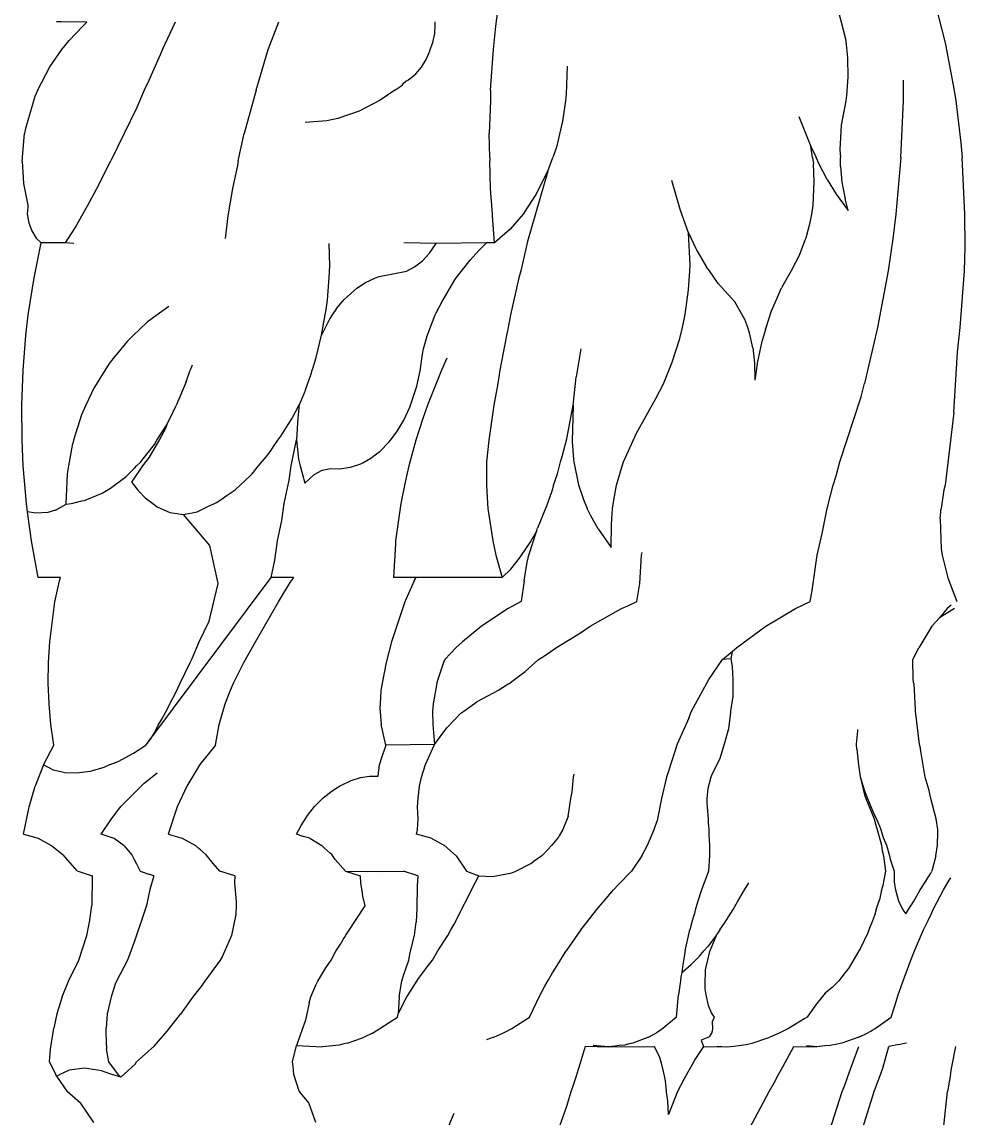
# Model space of a CAD drawing. Extents: x -1563 to 1637, y -685 to 815.
# Drawn here: x 586.5 to 652, y -41.4 to 34.6 of the extents above; entities that cross this region are included whole.
import ezdxf

# ---------------------------------------------------------------- set-up
doc = ezdxf.new("R2010")
doc.units = 0
doc.header["$MEASUREMENT"] = 0
doc.layers.get('0').update_dxf_attribs({"linetype": 'CONTINUOUS'})

msp = doc.modelspace()

# ---------------------------------------------------------------- linework, layer by layer
at = {"color": 22}
for p, q in [((648.66, 40.573), (650.538, 33.437)), ((619.41, 34.316), (619.646, 36.089)), ((643.181, 35.405), (643.673, 33.435)), ((589.265, 34.604), (588.923, 34.619)), ((591.046, 34.598), (589.265, 34.604)), ((589.803, 33.32), (590.761, 34.316)), ((590.761, 34.316), (591.046, 34.598)), ((596.281, 32.682), (597.18, 34.605)), ((603.63, 32.682), (604.241, 34.316)), ((604.241, 34.316), (604.363, 34.605)), ((615.174, 33.804), (615.215, 34.362)), ((615.215, 34.362), (615.211, 34.605)), ((619.247, 32.682), (619.41, 34.316)), ((615.041, 33.184), (615.174, 33.804)), ((589.307, 32.682), (589.803, 33.32)), ((614.862, 32.682), (615.041, 33.184)), ((643.673, 33.435), (643.733, 33.029)), ((643.733, 33.029), (643.821, 32.103)), ((650.538, 33.437), (650.633, 33.029)), ((650.633, 33.029), (651.213, 29.839)), ((588.462, 31.486), (589.307, 32.682)), ((596.281, 32.682), (595.342, 30.551)), ((602.781, 29.875), (603.63, 32.682)), ((614.256, 31.465), (614.578, 31.992)), ((614.578, 31.992), (614.831, 32.572)), ((614.831, 32.572), (614.862, 32.682)), ((619.054, 29.875), (619.247, 32.682)), ((643.821, 32.103), (643.84, 30.783)), ((587.618, 29.857), (588.462, 31.486)), ((613.877, 31.013), (614.256, 31.465)), ((624.364, 31.541), (624.308, 29.594)), ((595.342, 30.551), (595.006, 29.875)), ((613.038, 30.383), (613.12, 30.426)), ((613.12, 30.426), (613.183, 30.491)), ((613.183, 30.491), (613.339, 30.577)), ((613.455, 30.652), (613.339, 30.577)), ((613.455, 30.652), (613.877, 31.013)), ((643.84, 30.783), (643.749, 29.499)), ((647.71, 29.129), (647.717, 30.555)), ((587.618, 29.857), (587.425, 29.427)), ((595.006, 29.875), (594.495, 28.679)), ((602.781, 29.875), (601.952, 26.876)), ((612.413, 29.875), (611.399, 29.173)), ((612.413, 29.875), (612.826, 30.148)), ((612.826, 30.148), (612.943, 30.246)), ((612.943, 30.246), (613.038, 30.383)), ((619.054, 29.875), (619.055, 29.129)), ((651.213, 29.839), (651.328, 29.129)), ((587.425, 29.427), (586.774, 27.215)), ((611.399, 29.173), (609.938, 28.426)), ((619.055, 29.129), (618.962, 26.876)), ((624.258, 29.129), (624.045, 27.713)), ((624.308, 29.594), (624.258, 29.129)), ((643.696, 29.129), (643.387, 27.454)), ((643.749, 29.499), (643.696, 29.129)), ((647.527, 25.204), (647.71, 29.129)), ((651.328, 29.129), (651.676, 26.228)), ((594.495, 28.679), (592.699, 24.97)), ((609.938, 28.426), (608.446, 27.919)), ((607.694, 27.757), (606.195, 27.622)), ((608.446, 27.919), (607.694, 27.757)), ((624.045, 27.713), (623.619, 25.925)), ((640.444, 28.036), (641.273, 25.963)), ((643.387, 27.454), (643.296, 25.746)), ((586.545, 24.952), (586.721, 26.876)), ((586.774, 27.215), (586.721, 26.876)), ((601.542, 24.97), (601.952, 26.876)), ((618.998, 25.204), (618.962, 26.876)), ((623.619, 25.925), (623.376, 25.204)), ((641.402, 25.204), (641.273, 25.963)), ((641.273, 25.963), (641.646, 25.204)), ((651.676, 26.228), (651.77, 25.204)), ((618.998, 25.204), (618.993, 24.97)), ((623.019, 24.259), (623.376, 25.204)), ((641.402, 25.204), (641.46, 24.753)), ((641.852, 24.746), (641.646, 25.204)), ((643.296, 25.746), (643.325, 25.204)), ((643.333, 24.588), (643.325, 25.204)), ((647.527, 25.204), (647.179, 21.269)), ((651.964, 21.269), (651.77, 25.204)), ((586.545, 24.952), (586.647, 23.4)), ((591.723, 23.062), (592.699, 24.97)), ((601.486, 24.641), (601.147, 23.062)), ((601.542, 24.97), (601.486, 24.641)), ((619.043, 23.062), (618.993, 24.97)), ((641.517, 23.529), (641.46, 24.753)), ((642.42, 23.669), (641.852, 24.746)), ((643.333, 24.588), (643.439, 23.489)), ((623.019, 24.259), (621.623, 19.38)), ((622.181, 22.576), (623.019, 24.259)), ((632.231, 21.523), (631.621, 23.614)), ((642.42, 23.669), (643.035, 22.667)), ((586.647, 23.4), (586.701, 23.062)), ((586.701, 23.062), (586.941, 21.897)), ((591.089, 21.848), (591.723, 23.062)), ((601.147, 23.062), (600.828, 21.161)), ((619.175, 21.269), (619.043, 23.062)), ((641.438, 21.891), (641.517, 23.529)), ((643.439, 23.489), (643.651, 22.327)), ((621.406, 21.387), (622.181, 22.576)), ((643.035, 22.667), (643.866, 21.528)), ((643.866, 21.528), (643.651, 22.327)), ((586.932, 21.754), (586.906, 21.294)), ((586.906, 21.294), (586.923, 21.161)), ((586.941, 21.897), (586.932, 21.754)), ((590.68, 21.161), (591.089, 21.848)), ((621.406, 21.387), (621.309, 21.269)), ((632.333, 21.269), (632.231, 21.523)), ((641.347, 21.269), (641.438, 21.891)), ((586.923, 21.161), (586.968, 20.906)), ((586.968, 20.906), (587.007, 20.684)), ((587.007, 20.684), (587.22, 20.108)), ((590.223, 20.328), (590.68, 21.161)), ((600.828, 21.161), (600.638, 19.577)), ((619.178, 21.161), (619.175, 21.269)), ((619.328, 19.275), (619.178, 21.161)), ((621.309, 21.269), (620.406, 20.227)), ((632.798, 19.972), (632.333, 21.269)), ((640.942, 19.636), (641.24, 20.7)), ((641.24, 20.7), (641.347, 21.269)), ((647.179, 21.269), (646.957, 19.566)), ((651.982, 18.977), (651.964, 21.269)), ((587.22, 20.108), (587.526, 19.604)), ((589.553, 19.275), (590.223, 20.328)), ((620.406, 20.227), (619.328, 19.275)), ((632.894, 17.754), (632.798, 19.972)), ((632.798, 19.972), (633.291, 18.898)), ((587.37, 16.855), (587.864, 19.275)), ((587.526, 19.604), (587.864, 19.275)), ((589.553, 19.275), (587.864, 19.275)), ((590.132, 19.241), (589.553, 19.275)), ((607.888, 17.682), (607.848, 19.242)), ((615.286, 19.239), (613.034, 19.275)), ((614.826, 18.577), (615.286, 19.239)), ((618.777, 19.275), (615.286, 19.239)), ((618.204, 18.723), (618.777, 19.275)), ((619.328, 19.275), (618.777, 19.275)), ((621.623, 19.38), (621.148, 17.336)), ((640.52, 18.498), (640.912, 19.538)), ((640.912, 19.538), (640.942, 19.636)), ((646.957, 19.566), (646.633, 17.336)), ((614.326, 18.044), (614.826, 18.577)), ((617.637, 18.091), (618.204, 18.723)), ((633.291, 18.898), (633.367, 18.764)), ((633.367, 18.764), (634.041, 17.595)), ((640.52, 18.498), (639.902, 17.336)), ((651.931, 17.336), (651.982, 18.977)), ((607.846, 16.876), (607.888, 17.682)), ((613.218, 17.331), (613.783, 17.624)), ((613.783, 17.624), (614.326, 18.044)), ((616.673, 16.855), (617.637, 18.091)), ((632.882, 17.336), (632.894, 17.754)), ((634.234, 17.336), (634.041, 17.595)), ((586.975, 14.286), (587.37, 16.855)), ((607.731, 15.305), (607.846, 16.876)), ((610.373, 16.538), (611.078, 16.855)), ((611.078, 16.855), (611.322, 16.962)), ((611.322, 16.962), (613.218, 17.331)), ((616.576, 16.72), (616.673, 16.855)), ((621.016, 16.855), (620.441, 14.286)), ((621.148, 17.336), (621.016, 16.855)), ((632.792, 16.033), (632.882, 17.336)), ((634.849, 16.464), (634.234, 17.336)), ((639.902, 17.336), (639.236, 16.173)), ((646.633, 17.336), (645.901, 13.419)), ((651.647, 13.419), (651.931, 17.336)), ((608.9, 15.355), (609.763, 16.132)), ((609.763, 16.132), (610.373, 16.538)), ((615.684, 15.225), (616.576, 16.72)), ((632.558, 14.323), (632.792, 16.033)), ((636.002, 15.183), (634.849, 16.464)), ((638.516, 14.499), (639.236, 16.173)), ((607.616, 14.5), (607.731, 15.305)), ((608.372, 14.735), (608.9, 15.355)), ((615.284, 14.438), (615.684, 15.225)), ((596.725, 14.872), (595.912, 14.286)), ((607.571, 14.286), (607.616, 14.5)), ((608.372, 14.735), (608.06, 14.286)), ((636.689, 13.98), (636.002, 15.183)), ((638.176, 13.419), (638.516, 14.499)), ((586.807, 12.87), (586.975, 14.286)), ((595.218, 13.774), (594.259, 12.87)), ((595.912, 14.286), (595.218, 13.774)), ((607.321, 12.888), (607.571, 14.286)), ((607.901, 14.046), (607.321, 12.888)), ((608.06, 14.286), (607.901, 14.046)), ((614.647, 12.834), (615.219, 14.286)), ((615.219, 14.286), (615.284, 14.438)), ((620.441, 14.286), (620.276, 13.419)), ((632.372, 13.419), (632.558, 14.323)), ((636.9, 13.419), (636.689, 13.98)), ((620.276, 13.419), (620.149, 12.87)), ((632.179, 12.644), (632.372, 13.419)), ((637.027, 13.038), (636.9, 13.419)), ((637.248, 12.008), (637.027, 13.038)), ((638.129, 13.287), (637.86, 12.348)), ((638.129, 13.287), (638.176, 13.419)), ((645.901, 13.419), (645.009, 9.531)), ((651.451, 11.712), (651.647, 13.419)), ((586.617, 10.459), (586.807, 12.87)), ((593.83, 12.451), (592.959, 11.373)), ((594.259, 12.87), (593.83, 12.451)), ((606.96, 11.337), (607.321, 12.888)), ((614.396, 11.943), (614.575, 12.587)), ((614.575, 12.587), (614.647, 12.834)), ((620.149, 12.87), (619.688, 10.459)), ((631.656, 11.017), (632.179, 12.644)), ((637.86, 12.348), (637.579, 11.064)), ((614.174, 10.413), (614.34, 11.558)), ((614.34, 11.558), (614.396, 11.943)), ((625.317, 11.942), (624.995, 9.995)), ((637.248, 12.008), (637.365, 10.957)), ((651.206, 7.526), (651.451, 11.712)), ((592.589, 10.918), (592.274, 10.432)), ((592.959, 11.373), (592.589, 10.918)), ((598.349, 10.812), (598.211, 10.459)), ((606.726, 10.57), (606.96, 11.337)), ((616.021, 11.279), (615.655, 10.459)), ((631.046, 9.498), (631.656, 11.017)), ((637.365, 10.957), (637.389, 9.762)), ((637.579, 11.064), (637.389, 9.762)), ((586.53, 8.031), (586.617, 10.459)), ((592.274, 10.432), (591.931, 9.869)), ((597.928, 9.643), (598.211, 10.459)), ((606.216, 9.099), (606.596, 10.207)), ((606.596, 10.207), (606.683, 10.459)), ((606.683, 10.459), (606.726, 10.57)), ((613.943, 9.34), (614.174, 10.413)), ((615.655, 10.459), (614.677, 8.031)), ((619.688, 10.459), (619.55, 9.531)), ((624.955, 9.531), (624.995, 9.995)), ((591.532, 9.214), (590.97, 8.031)), ((591.789, 9.638), (591.532, 9.214)), ((591.931, 9.869), (591.789, 9.638)), ((597.928, 9.643), (597.234, 8.002)), ((613.485, 8.031), (613.943, 9.34)), ((619.55, 9.531), (619.277, 8.031)), ((624.778, 8.028), (624.955, 9.531)), ((630.532, 8.48), (631.046, 9.498)), ((644.764, 8.6), (645.009, 9.531)), ((606.216, 9.099), (605.856, 8.271)), ((629.178, 6.095), (630.532, 8.48)), ((643.285, 4.092), (644.764, 8.6)), ((586.548, 5.599), (586.53, 8.031)), ((590.97, 8.031), (590.677, 7.351)), ((597.038, 7.575), (597.234, 8.002)), ((605.261, 7.071), (605.761, 8.046)), ((605.761, 8.046), (605.674, 7.151)), ((605.856, 8.271), (605.761, 8.046)), ((613.033, 6.99), (613.439, 7.882)), ((613.439, 7.882), (613.485, 8.031)), ((614.677, 8.031), (614.341, 7.097)), ((619.277, 8.031), (618.937, 5.599)), ((624.356, 5.687), (624.778, 8.028)), ((624.778, 8.028), (624.719, 5.516)), ((590.677, 7.351), (590.121, 5.599)), ((596.58, 6.673), (597.038, 7.575)), ((604.85, 6.423), (605.261, 7.071)), ((605.674, 7.151), (605.596, 5.629)), ((612.548, 6.178), (613.033, 6.99)), ((614.341, 7.097), (613.872, 5.599)), ((651.206, 7.526), (650.595, 2.474)), ((595.899, 5.599), (596.58, 6.673)), ((596.476, 6.366), (596.225, 5.911)), ((596.58, 6.673), (596.476, 6.366)), ((604.504, 5.875), (604.85, 6.423)), ((612.101, 5.599), (612.548, 6.178)), ((628.283, 4.091), (629.178, 6.095)), ((586.624, 3.815), (586.548, 5.599)), ((589.775, 3.815), (590.054, 5.361)), ((590.121, 5.599), (590.054, 5.361)), ((595.926, 5.365), (595.355, 4.416)), ((595.726, 5.311), (595.899, 5.599)), ((596.056, 5.613), (595.926, 5.365)), ((596.225, 5.911), (596.056, 5.613)), ((604.082, 5.291), (604.3, 5.599)), ((604.3, 5.599), (604.504, 5.875)), ((605.224, 3.815), (605.596, 5.629)), ((605.596, 5.629), (605.734, 4.291)), ((611.401, 4.846), (611.997, 5.459)), ((611.997, 5.459), (612.101, 5.599)), ((613.872, 5.599), (613.376, 3.815)), ((618.937, 5.599), (618.781, 4.091)), ((624.032, 4.464), (624.356, 5.687)), ((624.719, 5.516), (624.797, 4.291)), ((594.789, 4.106), (595.201, 4.634)), ((595.201, 4.634), (595.726, 5.311)), ((602.94, 3.815), (603.592, 4.594)), ((603.592, 4.594), (603.816, 4.911)), ((603.816, 4.911), (604.082, 5.291)), ((610.749, 4.355), (611.048, 4.583)), ((611.048, 4.583), (611.401, 4.846)), ((586.846, 1.205), (586.624, 3.815)), ((589.701, 3.276), (589.775, 3.815)), ((594.91, 3.815), (594.128, 2.693)), ((594.337, 3.657), (594.492, 3.815)), ((594.492, 3.815), (594.789, 4.106)), ((595.355, 4.416), (594.91, 3.815)), ((602.508, 3.271), (602.94, 3.815)), ((605.069, 2.828), (605.224, 3.815)), ((605.734, 4.291), (605.839, 3.815)), ((605.839, 3.815), (606.154, 2.622)), ((609.324, 3.73), (609.541, 3.803)), ((609.541, 3.803), (609.915, 3.925)), ((609.915, 3.925), (610.052, 3.971)), ((610.052, 3.971), (610.182, 4.041)), ((610.182, 4.041), (610.749, 4.355)), ((613.376, 3.815), (613.139, 2.808)), ((618.781, 4.091), (618.77, 3.815)), ((618.77, 3.815), (618.773, 2.475)), ((623.693, 3.27), (623.91, 4.091)), ((623.91, 4.091), (624.032, 4.464)), ((624.797, 4.291), (624.826, 4.091)), ((624.826, 4.091), (625.157, 2.507)), ((627.801, 2.474), (628.237, 3.97)), ((628.237, 3.97), (628.283, 4.091)), ((643.034, 3.14), (643.285, 4.092)), ((589.611, 1.166), (589.701, 3.276)), ((592.676, 2.262), (593.776, 3.088)), ((593.776, 3.088), (594.024, 3.342)), ((594.024, 3.342), (594.337, 3.657)), ((601.33, 2.164), (602.383, 3.153)), ((602.383, 3.153), (602.508, 3.271)), ((606.154, 2.622), (606.801, 3.225)), ((606.801, 3.225), (607.358, 3.511)), ((607.358, 3.511), (607.956, 3.644)), ((607.956, 3.644), (608.575, 3.619)), ((608.575, 3.619), (609.324, 3.73)), ((623.43, 2.475), (623.693, 3.27)), ((642.833, 2.474), (643.034, 3.14)), ((594.128, 2.693), (594.242, 2.547)), ((594.242, 2.547), (594.564, 2.14)), ((604.74, 1.205), (605.069, 2.828)), ((613.139, 2.808), (612.833, 1.205)), ((618.773, 2.475), (618.83, 1.205)), ((623.43, 2.475), (623.313, 2.076)), ((625.157, 2.507), (625.498, 1.476)), ((627.582, 1.314), (627.801, 2.474)), ((642.415, 0.863), (642.833, 2.474)), ((650.595, 2.474), (650.509, 2.158)), ((591.046, 1.497), (592.094, 1.926)), ((592.094, 1.926), (592.676, 2.262)), ((594.564, 2.14), (594.636, 2.061)), ((594.636, 2.061), (595.089, 1.595)), ((595.089, 1.595), (595.614, 1.205)), ((600.364, 1.498), (600.772, 1.782)), ((600.772, 1.782), (601.33, 2.164)), ((623.313, 2.076), (622.929, 1.018)), ((650.509, 2.158), (650.314, 0.863)), ((586.923, 0.628), (586.846, 1.205)), ((588.865, 0.738), (589.611, 1.166)), ((589.611, 1.166), (589.938, 1.202)), ((589.938, 1.202), (590.053, 1.232)), ((590.053, 1.232), (590.7, 1.386)), ((590.7, 1.386), (590.877, 1.426)), ((590.877, 1.426), (591.046, 1.497)), ((595.614, 1.205), (595.916, 0.988)), ((595.916, 0.988), (596.802, 0.592)), ((598.694, 0.642), (599.44, 0.997)), ((599.44, 0.997), (599.885, 1.205)), ((599.885, 1.205), (600.043, 1.278)), ((600.043, 1.278), (600.364, 1.498)), ((604.558, 0.026), (604.74, 1.205)), ((612.833, 1.205), (612.464, -1.378)), ((618.83, 1.205), (618.861, 0.863)), ((618.861, 0.863), (619.211, -1.378)), ((622.857, 0.863), (622.305, -0.51)), ((622.929, 1.018), (622.857, 0.863)), ((625.498, 1.476), (625.753, 0.863)), ((625.957, 0.444), (625.753, 0.863)), ((627.442, -0.253), (627.521, 0.863)), ((627.521, 0.863), (627.582, 1.314)), ((642.072, -0.879), (642.415, 0.863)), ((650.251, 0.139), (650.314, 0.863)), ((587.19, -1.378), (586.923, 0.628)), ((587.494, 0.544), (586.923, 0.628)), ((588.331, 0.591), (587.494, 0.544)), ((588.865, 0.738), (588.331, 0.591)), ((596.802, 0.592), (597.755, 0.437)), ((597.755, 0.437), (598.694, 0.642)), ((599.58, -1.713), (597.755, 0.437)), ((604.274, -1.378), (604.558, 0.026)), ((626.009, 0.348), (625.957, 0.444)), ((626.52, -0.552), (626.009, 0.348)), ((650.251, 0.139), (650.326, -1.93)), ((621.699, -2.373), (622.233, -0.732)), ((621.795, -1.484), (622.233, -0.732)), ((622.233, -0.732), (622.305, -0.51)), ((626.52, -0.552), (627.429, -1.836)), ((627.429, -1.836), (627.442, -0.253)), ((587.654, -3.922), (587.19, -1.378)), ((604.072, -2.709), (604.274, -1.378)), ((612.464, -1.378), (612.446, -1.577)), ((619.211, -1.378), (619.415, -2.373)), ((621.188, -2.373), (621.795, -1.484)), ((641.727, -2.373), (642.072, -0.879)), ((600.143, -4.333), (599.58, -1.713)), ((612.446, -1.577), (612.328, -3.922)), ((629.535, -2.373), (629.564, -2.187)), ((650.326, -1.93), (650.397, -2.373)), ((603.826, -3.922), (604.072, -2.709)), ((619.415, -2.373), (619.865, -3.922)), ((620.466, -3.339), (621.064, -2.582)), ((621.064, -2.582), (621.188, -2.373)), ((621.376, -4.162), (621.588, -2.847)), ((621.588, -2.847), (621.699, -2.373)), ((629.402, -4.347), (629.535, -2.373)), ((641.369, -4.821), (641.727, -2.373)), ((650.397, -2.373), (650.782, -3.948)), ((619.865, -3.922), (620.466, -3.339)), ((589.205, -3.922), (587.654, -3.922)), ((588.822, -5.62), (589.14, -4.162)), ((589.14, -4.162), (589.205, -3.922)), ((595.338, -15.269), (603.826, -3.922)), ((599.529, -6.943), (600.143, -4.333)), ((605.377, -3.922), (603.826, -3.922)), ((604.328, -5.62), (605.22, -4.162)), ((605.377, -3.922), (605.22, -4.162)), ((613.878, -3.922), (612.328, -3.922)), ((613.758, -4.162), (613.1, -5.62)), ((613.758, -4.162), (613.878, -3.922)), ((619.865, -3.922), (613.878, -3.922)), ((621.376, -4.162), (621.175, -5.597)), ((629.192, -5.575), (629.402, -4.347)), ((650.782, -3.948), (651.403, -5.575)), ((641.231, -5.575), (641.369, -4.821)), ((588.458, -8.373), (588.822, -5.62)), ((602.736, -8.373), (604.328, -5.62)), ((613.1, -5.62), (612.184, -8.373)), ((620.268, -6.078), (618.416, -7.292)), ((621.175, -5.597), (620.268, -6.078)), ((625.972, -7.292), (628.147, -6.078)), ((628.147, -6.078), (628.577, -5.878)), ((628.577, -5.878), (629.192, -5.575)), ((638.159, -7.292), (640.204, -6.078)), ((640.204, -6.078), (641.231, -5.575)), ((651.241, -6.078), (650.195, -6.726)), ((650.732, -6.078), (650.195, -6.726)), ((651.024, -5.832), (650.732, -6.078)), ((650.195, -6.726), (649.672, -7.292)), ((598.833, -8.373), (599.529, -6.943)), ((618.416, -7.292), (617.116, -8.373)), ((625.294, -7.754), (625.972, -7.292)), ((636.149, -8.769), (638.159, -7.292)), ((649.672, -7.292), (648.777, -8.789)), ((623.631, -8.769), (625.294, -7.754)), ((588.372, -9.81), (588.458, -8.373)), ((598.351, -9.539), (598.833, -8.373)), ((601.942, -9.81), (602.736, -8.373)), ((612.184, -8.373), (611.819, -9.81)), ((616.669, -8.769), (615.877, -9.6)), ((617.116, -8.373), (616.669, -8.769)), ((622.723, -9.39), (623.631, -8.769)), ((635.141, -9.6), (635.815, -9.05)), ((635.815, -9.05), (635.729, -9.554)), ((635.815, -9.05), (636.149, -8.769)), ((648.344, -9.6), (648.777, -8.789)), ((588.358, -11.253), (588.372, -9.81)), ((597.503, -11.253), (598.205, -9.81)), ((598.205, -9.81), (598.351, -9.539)), ((601.217, -11.253), (601.942, -9.81)), ((611.819, -9.81), (611.524, -11.253)), ((615.793, -9.81), (615.383, -10.984)), ((615.877, -9.6), (615.793, -9.81)), ((621.454, -10.431), (622.375, -9.6)), ((622.375, -9.6), (622.723, -9.39)), ((634.208, -10.984), (635.141, -9.6)), ((635.729, -9.554), (635.141, -9.6)), ((635.729, -9.554), (635.819, -10.1)), ((648.367, -10.984), (648.344, -9.6)), ((620.703, -10.984), (621.454, -10.431)), ((635.819, -10.1), (635.854, -11.028)), ((588.415, -12.692), (588.358, -11.253)), ((597.197, -11.953), (597.503, -11.253)), ((601.002, -11.727), (601.217, -11.253)), ((611.524, -11.253), (611.447, -11.754)), ((615.324, -11.253), (615.078, -12.692)), ((615.383, -10.984), (615.324, -11.253)), ((620.327, -11.291), (619.628, -11.744)), ((620.327, -11.291), (620.703, -10.984)), ((633.007, -13.187), (634.208, -10.984)), ((635.854, -11.028), (635.858, -12.152)), ((648.414, -11.304), (648.367, -10.984)), ((648.414, -11.304), (648.518, -13.072)), ((596.853, -12.582), (597.197, -11.953)), ((600.63, -12.692), (601.002, -11.727)), ((611.447, -11.754), (611.382, -12.692)), ((619.628, -11.744), (618.108, -12.538)), ((635.858, -12.152), (635.711, -13.187)), ((588.544, -14.123), (588.415, -12.692)), ((596.604, -13.074), (596.793, -12.692)), ((596.793, -12.692), (596.853, -12.582)), ((600.213, -14.123), (600.63, -12.692)), ((611.382, -12.692), (611.377, -12.953)), ((615.078, -12.692), (615.019, -13.187)), ((617.188, -13.187), (618.108, -12.538)), ((596.229, -13.735), (596.604, -13.074)), ((611.377, -12.953), (611.464, -14.123)), ((615.019, -13.187), (615.038, -14.123)), ((616.029, -14.344), (616.994, -13.339)), ((616.994, -13.339), (617.188, -13.187)), ((632.813, -13.668), (632.002, -15.472)), ((632.813, -13.668), (633.007, -13.187)), ((635.71, -13.288), (635.556, -14.423)), ((635.711, -13.187), (635.71, -13.288)), ((648.518, -13.072), (648.516, -13.187)), ((648.516, -13.187), (648.796, -15.472)), ((588.743, -15.538), (588.544, -14.123)), ((595.769, -14.589), (595.991, -14.16)), ((595.991, -14.16), (596.229, -13.735)), ((599.957, -15.538), (600.213, -14.123)), ((611.784, -15.538), (611.464, -14.123)), ((615.038, -14.123), (615.156, -15.494)), ((615.156, -15.494), (616.029, -14.344)), ((635.556, -14.423), (635.265, -15.488)), ((595.769, -14.589), (595.338, -15.269)), ((644.454, -15.472), (644.538, -14.554)), ((644.538, -14.554), (644.545, -14.469)), ((588.03, -16.918), (588.743, -15.538)), ((594.271, -16.105), (595.137, -15.538)), ((595.137, -15.538), (595.25, -15.407)), ((595.25, -15.407), (595.338, -15.269)), ((599.957, -15.538), (598.886, -16.898)), ((611.784, -15.538), (611.431, -16.559)), ((615.156, -15.494), (611.784, -15.538)), ((614.532, -16.898), (615.156, -15.494)), ((632.002, -15.472), (631.433, -17.282)), ((635.265, -15.488), (634.967, -16.479)), ((644.47, -15.828), (644.454, -15.472)), ((644.47, -15.828), (644.585, -16.914)), ((648.796, -15.472), (648.889, -15.831)), ((649.219, -17.757), (648.889, -15.831)), ((592.664, -16.898), (593.214, -16.671)), ((593.214, -16.671), (594.271, -16.105)), ((611.431, -16.559), (611.348, -16.898)), ((634.967, -16.479), (634.38, -17.643)), ((588.03, -16.918), (587.448, -18.401)), ((588.718, -17.28), (588.03, -16.918)), ((589.501, -17.462), (588.718, -17.28)), ((590.352, -17.494), (589.501, -17.462)), ((591.26, -17.371), (590.352, -17.494)), ((592.21, -17.095), (591.26, -17.371)), ((592.664, -16.898), (592.21, -17.095)), ((595.024, -18.191), (595.914, -17.467)), ((598.886, -16.898), (597.964, -18.401)), ((611.253, -17.694), (611.348, -16.898)), ((614.251, -17.757), (614.532, -16.898)), ((631.433, -17.282), (631.263, -17.757)), ((644.585, -16.914), (644.708, -17.726)), ((594.795, -18.401), (595.024, -18.191)), ((608.71, -18.313), (609.379, -18.006)), ((609.379, -18.006), (610.033, -17.798)), ((610.033, -17.798), (610.661, -17.694)), ((610.661, -17.694), (611.253, -17.694)), ((614.115, -18.401), (614.251, -17.757)), ((624.723, -18.79), (624.816, -17.757)), ((624.816, -17.757), (624.858, -17.555)), ((631.263, -17.757), (630.907, -19.242)), ((634.339, -17.757), (634.139, -18.554)), ((634.38, -17.643), (634.339, -17.757)), ((644.708, -17.726), (644.984, -18.657)), ((644.708, -17.726), (645.008, -18.987)), ((649.486, -18.687), (649.219, -17.757)), ((587.028, -19.823), (587.448, -18.401)), ((593.406, -19.805), (594.795, -18.401)), ((597.964, -18.401), (597.298, -19.823)), ((607.446, -19.205), (608.066, -18.715)), ((608.066, -18.715), (608.562, -18.401)), ((608.562, -18.401), (608.71, -18.313)), ((614.019, -19.242), (614.115, -18.401)), ((624.627, -19.242), (624.723, -18.79)), ((634.139, -18.554), (634.068, -19.242)), ((644.984, -18.657), (645.201, -19.242)), ((645.008, -18.987), (645.095, -19.242)), ((649.6, -19.242), (649.486, -18.687)), ((606.829, -19.799), (607.446, -19.205)), ((613.986, -19.823), (614.019, -19.242)), ((624.435, -20.492), (624.627, -19.242)), ((630.907, -19.242), (630.648, -20.665)), ((634.068, -19.242), (634.053, -19.566)), ((634.053, -19.566), (634.155, -20.665)), ((645.095, -19.242), (645.662, -20.665)), ((645.201, -19.242), (645.672, -20.346)), ((649.973, -20.665), (649.6, -19.242)), ((586.651, -21.727), (587.028, -19.823)), ((592.746, -20.656), (593.406, -19.805)), ((597.298, -19.823), (596.687, -21.727)), ((605.898, -21.119), (606.347, -20.417)), ((606.347, -20.417), (606.829, -19.799)), ((614.021, -20.665), (613.986, -19.823)), ((624.435, -20.492), (624.377, -20.665)), ((645.672, -20.346), (645.838, -20.665)), ((592.028, -21.727), (592.746, -20.656)), ((605.581, -21.727), (605.898, -21.119)), ((613.972, -21.387), (614.021, -20.665)), ((624.377, -20.665), (624.056, -21.387)), ((630.416, -21.387), (630.612, -20.79)), ((630.648, -20.665), (630.612, -20.79)), ((634.155, -20.665), (634.15, -20.925)), ((634.15, -20.925), (634.194, -21.387)), ((645.662, -20.665), (645.811, -21.181)), ((645.811, -21.181), (645.888, -21.387)), ((645.838, -20.665), (646.135, -21.387)), ((650.085, -21.387), (649.973, -20.665)), ((586.651, -21.727), (587.653, -22.005)), ((587.653, -22.005), (588.617, -22.531)), ((592.922, -22.022), (592.028, -21.727)), ((593.623, -22.522), (592.922, -22.022)), ((596.687, -21.727), (597.66, -22.005)), ((597.66, -22.005), (598.579, -22.514)), ((606.051, -21.87), (605.581, -21.727)), ((606.507, -22.005), (606.051, -21.87)), ((606.507, -22.005), (607.341, -22.511)), ((613.912, -21.727), (613.972, -21.387)), ((614.92, -22.005), (613.912, -21.727)), ((614.92, -22.005), (615.861, -22.504)), ((623.759, -21.931), (623.31, -22.487)), ((623.804, -21.841), (623.759, -21.931)), ((624.056, -21.387), (623.804, -21.841)), ((629.936, -22.487), (630.416, -21.387)), ((634.194, -21.387), (634.189, -21.763)), ((634.189, -21.763), (634.248, -22.487)), ((645.888, -21.387), (646.175, -22.487)), ((646.135, -21.387), (646.304, -21.95)), ((646.304, -21.95), (646.522, -22.487)), ((650.061, -22.487), (650.094, -21.584)), ((650.094, -21.584), (650.085, -21.387)), ((588.617, -22.531), (589.397, -23.163)), ((593.623, -22.522), (593.746, -22.671)), ((593.746, -22.671), (594.166, -23.143)), ((598.813, -22.708), (598.579, -22.514)), ((598.931, -22.813), (598.813, -22.708)), ((607.498, -22.659), (607.341, -22.511)), ((607.931, -23.048), (607.498, -22.659)), ((616.66, -23.216), (615.861, -22.504)), ((623.31, -22.487), (622.701, -23.136)), ((629.538, -23.216), (629.936, -22.487)), ((634.248, -22.487), (634.237, -22.878)), ((646.175, -22.487), (646.233, -22.868)), ((646.522, -22.487), (646.738, -23.216)), ((649.955, -23.216), (650.061, -22.487)), ((590.355, -24.271), (589.397, -23.163)), ((594.166, -23.143), (594.308, -23.431)), ((594.308, -23.431), (594.487, -23.787)), ((599.319, -23.142), (598.931, -22.813)), ((599.809, -23.751), (599.319, -23.142)), ((608.033, -23.14), (607.931, -23.048)), ((608.274, -23.471), (608.033, -23.14)), ((608.975, -24.288), (608.274, -23.471)), ((616.66, -23.216), (617.384, -24.288)), ((622.605, -23.216), (622.011, -23.648)), ((622.701, -23.136), (622.605, -23.216)), ((629.538, -23.216), (628.843, -24.274)), ((634.253, -23.216), (634.183, -24.274)), ((634.237, -22.878), (634.253, -23.216)), ((646.233, -22.868), (646.318, -23.216)), ((646.318, -23.216), (646.456, -24.274)), ((646.738, -23.216), (646.78, -23.443)), ((646.78, -23.443), (647.055, -24.274)), ((649.955, -23.216), (649.683, -24.274)), ((590.355, -24.271), (591.404, -24.604)), ((594.487, -23.787), (594.746, -24.276)), ((594.746, -24.276), (595.398, -24.507)), ((600.269, -24.279), (599.809, -23.751)), ((601.303, -24.604), (600.269, -24.279)), ((608.975, -24.288), (611.3, -24.298)), ((608.975, -24.288), (610.011, -24.604)), ((611.3, -24.298), (613.008, -24.286)), ((614.008, -24.604), (613.008, -24.286)), ((617.384, -24.288), (618.239, -24.604)), ((620.528, -24.393), (620.81, -24.274)), ((620.81, -24.274), (621.855, -23.762)), ((621.855, -23.762), (622.011, -23.648)), ((627.911, -25.235), (628.843, -24.274)), ((634.183, -24.274), (633.942, -24.913)), ((646.456, -24.274), (646.365, -24.78)), ((647.055, -24.274), (647.064, -24.772)), ((649.571, -24.47), (649.683, -24.274)), ((591.404, -24.604), (591.379, -26.676)), ((595.678, -24.604), (595.398, -24.507)), ((595.678, -24.604), (595.409, -25.547)), ((601.303, -24.604), (601.29, -25.1)), ((610.011, -24.604), (610.037, -25.115)), ((614.008, -24.604), (613.959, -25.298)), ((617.987, -25.085), (618.239, -24.604)), ((618.239, -24.604), (619.178, -24.659)), ((619.178, -24.659), (620.528, -24.393)), ((633.942, -24.913), (633.873, -25.095)), ((646.326, -24.998), (646.29, -25.195)), ((646.365, -24.78), (646.326, -24.998)), ((647.064, -24.772), (647.068, -24.992)), ((647.068, -24.992), (647.072, -25.213)), ((648.861, -25.582), (649.249, -24.975)), ((649.249, -24.975), (649.394, -24.747)), ((649.394, -24.747), (649.571, -24.47)), ((650.484, -25.582), (650.85, -24.962)), ((650.85, -24.962), (650.982, -24.738)), ((595.409, -25.547), (595.173, -26.665)), ((601.29, -25.1), (601.387, -26.417)), ((610.037, -25.115), (610.154, -25.92)), ((613.959, -25.298), (613.936, -26.848)), ((616.531, -27.97), (617.987, -25.085)), ((626.82, -26.49), (627.592, -25.582)), ((627.592, -25.582), (627.911, -25.235)), ((633.689, -25.582), (633.423, -26.436)), ((633.873, -25.095), (633.689, -25.582)), ((636.197, -26.413), (636.674, -25.582)), ((636.674, -25.582), (636.985, -25.096)), ((646.186, -25.582), (646.049, -26.264)), ((646.29, -25.195), (646.186, -25.582)), ((647.072, -25.213), (647.149, -25.582)), ((647.149, -25.582), (647.361, -26.347)), ((648.414, -26.362), (648.861, -25.582)), ((649.768, -26.945), (650.484, -25.582)), ((601.387, -26.417), (601.404, -26.645)), ((610.343, -26.686), (610.154, -25.92)), ((626.429, -26.953), (626.82, -26.49)), ((633.423, -26.436), (633.258, -26.983)), ((635.891, -26.954), (636.197, -26.413)), ((645.818, -26.945), (646.049, -26.264)), ((647.361, -26.347), (647.653, -26.972)), ((648.055, -26.945), (648.414, -26.362)), ((591.227, -27.82), (591.379, -26.676)), ((595.173, -26.665), (594.941, -27.37)), ((601.378, -27.298), (601.073, -28.757)), ((601.404, -26.645), (601.378, -27.298)), ((609.136, -28.525), (610.343, -26.686)), ((613.936, -26.848), (613.882, -27.82)), ((625.92, -27.596), (626.264, -27.162)), ((626.264, -27.162), (626.429, -26.953)), ((633.195, -27.228), (633.12, -27.496)), ((633.258, -26.983), (633.195, -27.228)), ((635.572, -27.462), (635.891, -26.954)), ((645.704, -27.361), (645.56, -27.723)), ((645.818, -26.945), (645.704, -27.361)), ((647.653, -26.972), (647.875, -27.25)), ((647.875, -27.25), (648.055, -26.945)), ((649.415, -27.706), (649.621, -27.268)), ((649.621, -27.268), (649.768, -26.945)), ((591.038, -28.741), (591.227, -27.82)), ((594.941, -27.37), (594.338, -29.135)), ((613.764, -28.741), (613.882, -27.82)), ((616.301, -28.36), (616.531, -27.97)), ((625.315, -28.36), (625.684, -27.892)), ((625.684, -27.892), (625.92, -27.596)), ((633.026, -27.83), (632.879, -28.36)), ((633.12, -27.496), (633.026, -27.83)), ((634.961, -28.36), (635.338, -27.832)), ((635.338, -27.832), (635.572, -27.462)), ((645.56, -27.723), (645.302, -28.36)), ((649.096, -28.36), (649.415, -27.706)), ((590.484, -30.454), (591.038, -28.741)), ((601.073, -28.757), (600.422, -30.225)), ((608.827, -29.026), (608.917, -28.88)), ((608.917, -28.88), (609.017, -28.719)), ((609.017, -28.719), (609.136, -28.525)), ((613.472, -29.929), (613.764, -28.741)), ((615.396, -29.82), (616.098, -28.741)), ((616.098, -28.741), (616.301, -28.36)), ((625.076, -28.686), (624.304, -29.82)), ((625.315, -28.36), (625.076, -28.686)), ((632.557, -29.82), (632.879, -28.36)), ((634.739, -28.695), (634.146, -29.475)), ((634.739, -28.695), (634.288, -29.775)), ((634.961, -28.36), (634.739, -28.695)), ((645.235, -28.553), (644.701, -29.673)), ((645.302, -28.36), (645.235, -28.553)), ((648.467, -29.82), (649.096, -28.36)), ((594.338, -29.135), (593.847, -30.454)), ((608.325, -29.822), (608.628, -29.341)), ((608.628, -29.341), (608.827, -29.026)), ((633.842, -29.82), (634.146, -29.475)), ((600.422, -30.225), (600.293, -30.454)), ((607.993, -30.454), (608.325, -29.822)), ((613.379, -30.454), (613.472, -29.929)), ((615.018, -30.454), (615.396, -29.82)), ((623.667, -30.833), (624.304, -29.82)), ((632.557, -29.82), (632.402, -30.755)), ((632.959, -30.778), (633.542, -30.182)), ((633.542, -30.182), (633.842, -29.82)), ((634.06, -30.74), (634.288, -29.775)), ((644.605, -29.82), (644.113, -30.649)), ((644.701, -29.673), (644.605, -29.82)), ((648.154, -30.649), (648.467, -29.82)), ((589.762, -31.909), (590.484, -30.454)), ((593.847, -30.454), (593.092, -31.909)), ((600.293, -30.454), (599.218, -31.909)), ((607.065, -31.909), (607.616, -30.994)), ((607.616, -30.994), (607.993, -30.454)), ((613.032, -31.448), (613.379, -30.454)), ((614.349, -31.327), (614.664, -30.914)), ((614.664, -30.914), (615.018, -30.454)), ((623.358, -31.328), (623.667, -30.833)), ((632.402, -30.755), (632.329, -31.315)), ((632.329, -31.315), (632.959, -30.778)), ((633.96, -31.354), (633.972, -31.121)), ((633.972, -31.121), (634.06, -30.74)), ((643.888, -31.028), (643.644, -31.33)), ((644.113, -30.649), (643.888, -31.028)), ((647.884, -31.33), (648.154, -30.649)), ((589.321, -33.008), (589.762, -31.909)), ((593.092, -31.909), (593.006, -32.111)), ((599.218, -31.909), (598.955, -32.317)), ((606.919, -32.198), (607.065, -31.909)), ((612.703, -33.008), (612.903, -31.909)), ((612.903, -31.909), (613.032, -31.448)), ((613.342, -32.853), (613.929, -31.909)), ((613.929, -31.909), (614.058, -31.73)), ((614.058, -31.73), (614.349, -31.327)), ((622.813, -32.27), (623.077, -31.813)), ((623.077, -31.813), (623.358, -31.328)), ((632.225, -31.898), (632.09, -32.853)), ((632.263, -31.641), (632.225, -31.898)), ((632.329, -31.315), (632.263, -31.641)), ((633.938, -32.443), (633.947, -31.914)), ((633.947, -31.914), (633.96, -31.354)), ((643.218, -31.885), (643.105, -31.998)), ((643.518, -31.495), (643.218, -31.885)), ((643.644, -31.33), (643.518, -31.495)), ((647.633, -32.04), (647.804, -31.558)), ((647.804, -31.558), (647.884, -31.33)), ((593.006, -32.111), (592.714, -33.008)), ((598.955, -32.317), (598.396, -33.008)), ((606.585, -33.008), (606.919, -32.198)), ((622.505, -32.853), (622.813, -32.27)), ((634.011, -32.853), (633.938, -32.443)), ((642.747, -32.358), (642.26, -32.742)), ((643.105, -31.998), (642.747, -32.358)), ((647.348, -32.853), (647.633, -32.04)), ((589.321, -33.008), (588.962, -34.187)), ((592.714, -33.008), (592.443, -34.187)), ((598.396, -33.008), (597.541, -34.212)), ((606.456, -33.415), (606.221, -34.624)), ((606.456, -33.415), (606.585, -33.008)), ((612.647, -34.187), (613.252, -33.008)), ((612.703, -33.008), (612.647, -34.187)), ((613.252, -33.008), (613.342, -32.853)), ((621.756, -34.413), (622.505, -32.853)), ((631.946, -34.413), (632.09, -32.853)), ((634.182, -33.605), (634.011, -32.853)), ((642.168, -32.853), (641.593, -33.583)), ((642.26, -32.742), (642.168, -32.853)), ((647.115, -33.626), (647.348, -32.853)), ((588.962, -34.187), (588.738, -35.176)), ((592.443, -34.187), (592.372, -35.178)), ((612.601, -34.413), (612.647, -34.187)), ((634.393, -34.102), (634.182, -33.605)), ((634.598, -34.413), (634.393, -34.102)), ((641.593, -33.583), (641.032, -34.413)), ((646.857, -34.413), (647.115, -33.626)), ((596.62, -35.387), (597.541, -34.212)), ((606.221, -34.624), (605.584, -36.38)), ((610.868, -35.521), (612.601, -34.413)), ((620.528, -35.186), (621.756, -34.413)), ((631.946, -34.413), (631.018, -35.186)), ((634.46, -34.718), (634.598, -34.413)), ((634.48, -35.186), (634.46, -34.718)), ((640.869, -34.504), (639.724, -35.186)), ((641.032, -34.413), (640.869, -34.504)), ((645.748, -35.186), (646.857, -34.413)), ((588.519, -36.621), (588.738, -35.176)), ((592.391, -36.379), (592.372, -35.178)), ((595.704, -36.411), (596.62, -35.387)), ((610.868, -35.521), (610.292, -35.799)), ((619.287, -35.799), (619.906, -35.521)), ((619.906, -35.521), (620.136, -35.398)), ((620.136, -35.398), (620.528, -35.186)), ((630.006, -35.799), (630.556, -35.5)), ((630.745, -35.373), (630.556, -35.5)), ((631.018, -35.186), (630.745, -35.373)), ((634.242, -35.778), (634.402, -35.521)), ((634.402, -35.521), (634.461, -35.365)), ((634.461, -35.365), (634.48, -35.186)), ((639.071, -35.521), (638.427, -35.799)), ((639.35, -35.381), (639.071, -35.521)), ((639.452, -35.326), (639.35, -35.381)), ((639.724, -35.186), (639.452, -35.326)), ((644.6, -35.799), (645.176, -35.521)), ((645.176, -35.521), (645.443, -35.369)), ((645.443, -35.369), (645.538, -35.309)), ((645.538, -35.309), (645.748, -35.186)), ((592.391, -36.379), (592.405, -36.604)), ((594.482, -37.501), (595.704, -36.411)), ((605.309, -37.501), (605.584, -36.38)), ((605.584, -36.38), (607.395, -36.463)), ((608.548, -36.342), (607.395, -36.463)), ((608.875, -36.267), (608.548, -36.342)), ((609.13, -36.213), (608.875, -36.267)), ((609.13, -36.213), (610.292, -35.799)), ((619.287, -35.799), (618.766, -35.975)), ((625.287, -37.587), (625.65, -36.424)), ((625.65, -36.424), (627.247, -36.463)), ((627.247, -36.463), (626.171, -36.384)), ((627.675, -36.419), (627.247, -36.463)), ((627.247, -36.463), (630.438, -36.44)), ((627.97, -36.382), (627.675, -36.419)), ((628.375, -36.34), (627.97, -36.382)), ((628.574, -36.292), (628.375, -36.34)), ((628.93, -36.213), (628.574, -36.292)), ((630.006, -35.799), (628.93, -36.213)), ((630.789, -37.206), (630.438, -36.44)), ((633.839, -36.439), (633.282, -37.279)), ((634.242, -35.778), (633.673, -36.014)), ((633.673, -36.014), (633.839, -36.439)), ((633.839, -36.439), (635.431, -36.463)), ((634.772, -36.414), (635.431, -36.463)), ((635.431, -36.463), (635.933, -36.413)), ((635.933, -36.413), (636.281, -36.372)), ((636.281, -36.372), (636.603, -36.339)), ((636.603, -36.339), (636.768, -36.303)), ((636.768, -36.303), (637.202, -36.213)), ((637.202, -36.213), (638.303, -35.84)), ((638.303, -35.84), (638.427, -35.799)), ((639.329, -37.858), (640.105, -36.436)), ((640.105, -36.436), (641.701, -36.463)), ((641.701, -36.463), (640.976, -36.409)), ((642.239, -36.408), (641.701, -36.463)), ((642.611, -36.364), (642.239, -36.408)), ((642.856, -36.339), (642.611, -36.364)), ((642.979, -36.311), (642.856, -36.339)), ((643.437, -36.213), (642.979, -36.311)), ((644.6, -35.799), (643.437, -36.213)), ((644.056, -37.949), (644.617, -36.435)), ((646.268, -37.949), (646.687, -36.444)), ((647.163, -36.358), (646.687, -36.444)), ((647.299, -36.337), (647.163, -36.358)), ((647.444, -36.316), (647.299, -36.337)), ((647.913, -36.213), (647.444, -36.316)), ((651.063, -37.858), (651.332, -36.435)), ((588.449, -37.501), (588.519, -36.621)), ((592.57, -37.501), (592.405, -36.604)), ((630.935, -37.696), (630.789, -37.206)), ((588.449, -37.501), (588.882, -38.407)), ((590.874, -37.955), (589.815, -38.086)), ((592.074, -38.124), (590.874, -37.955)), ((593.244, -38.407), (592.57, -37.501)), ((594.386, -37.675), (593.403, -38.573)), ((594.386, -37.675), (594.482, -37.501)), ((605.347, -37.823), (605.309, -37.501)), ((605.409, -38.376), (605.347, -37.823)), ((625.149, -38.023), (625.287, -37.587)), ((631.056, -38.178), (630.935, -37.696)), ((633.016, -37.736), (632.731, -38.222)), ((633.282, -37.279), (633.016, -37.736)), ((639.035, -38.388), (639.329, -37.858)), ((643.844, -38.514), (644.056, -37.949)), ((646.059, -38.514), (646.268, -37.949)), ((650.961, -38.388), (651.063, -37.858)), ((588.946, -38.498), (588.882, -38.407)), ((588.946, -38.498), (589.109, -38.414)), ((589.673, -39.539), (588.946, -38.498)), ((589.815, -38.086), (589.109, -38.414)), ((592.074, -38.124), (592.887, -38.407)), ((593.403, -38.573), (592.887, -38.407)), ((593.244, -38.407), (593.403, -38.573)), ((605.776, -39.549), (605.409, -38.376)), ((624.765, -39.235), (625.007, -38.488)), ((625.007, -38.488), (625.149, -38.023)), ((631.158, -38.696), (631.056, -38.178)), ((631.222, -39.03), (631.158, -38.696)), ((632.456, -38.74), (632.026, -39.568)), ((632.731, -38.222), (632.456, -38.74)), ((638.73, -38.952), (639.035, -38.388)), ((643.626, -39.117), (643.844, -38.514)), ((645.844, -39.117), (646.059, -38.514)), ((650.961, -38.388), (650.75, -39.568)), ((624.65, -39.563), (624.765, -39.235)), ((631.262, -39.533), (631.222, -39.03)), ((638.388, -39.568), (638.73, -38.952)), ((643.459, -39.568), (643.626, -39.117)), ((645.68, -39.568), (645.844, -39.117)), ((589.673, -39.539), (590.595, -40.351)), ((606.445, -40.351), (605.776, -39.549)), ((624.352, -40.571), (624.65, -39.563)), ((631.271, -39.617), (631.262, -39.533)), ((631.348, -40.217), (631.271, -39.617)), ((631.391, -41.165), (631.348, -40.217)), ((632.026, -39.568), (631.391, -41.165)), ((636.661, -42.817), (638.388, -39.568)), ((642.413, -42.817), (643.459, -39.568)), ((644.652, -42.817), (645.68, -39.568)), ((650.405, -42.817), (650.75, -39.568)), ((591.511, -41.712), (590.595, -40.351)), ((606.928, -41.712), (606.445, -40.351)), ((623.705, -42.403), (624.352, -40.571)), ((615.776, -42.817), (616.522, -41.063))]:
    msp.add_line(p, q, dxfattribs=at)

doc.saveas('drawing.dxf')
